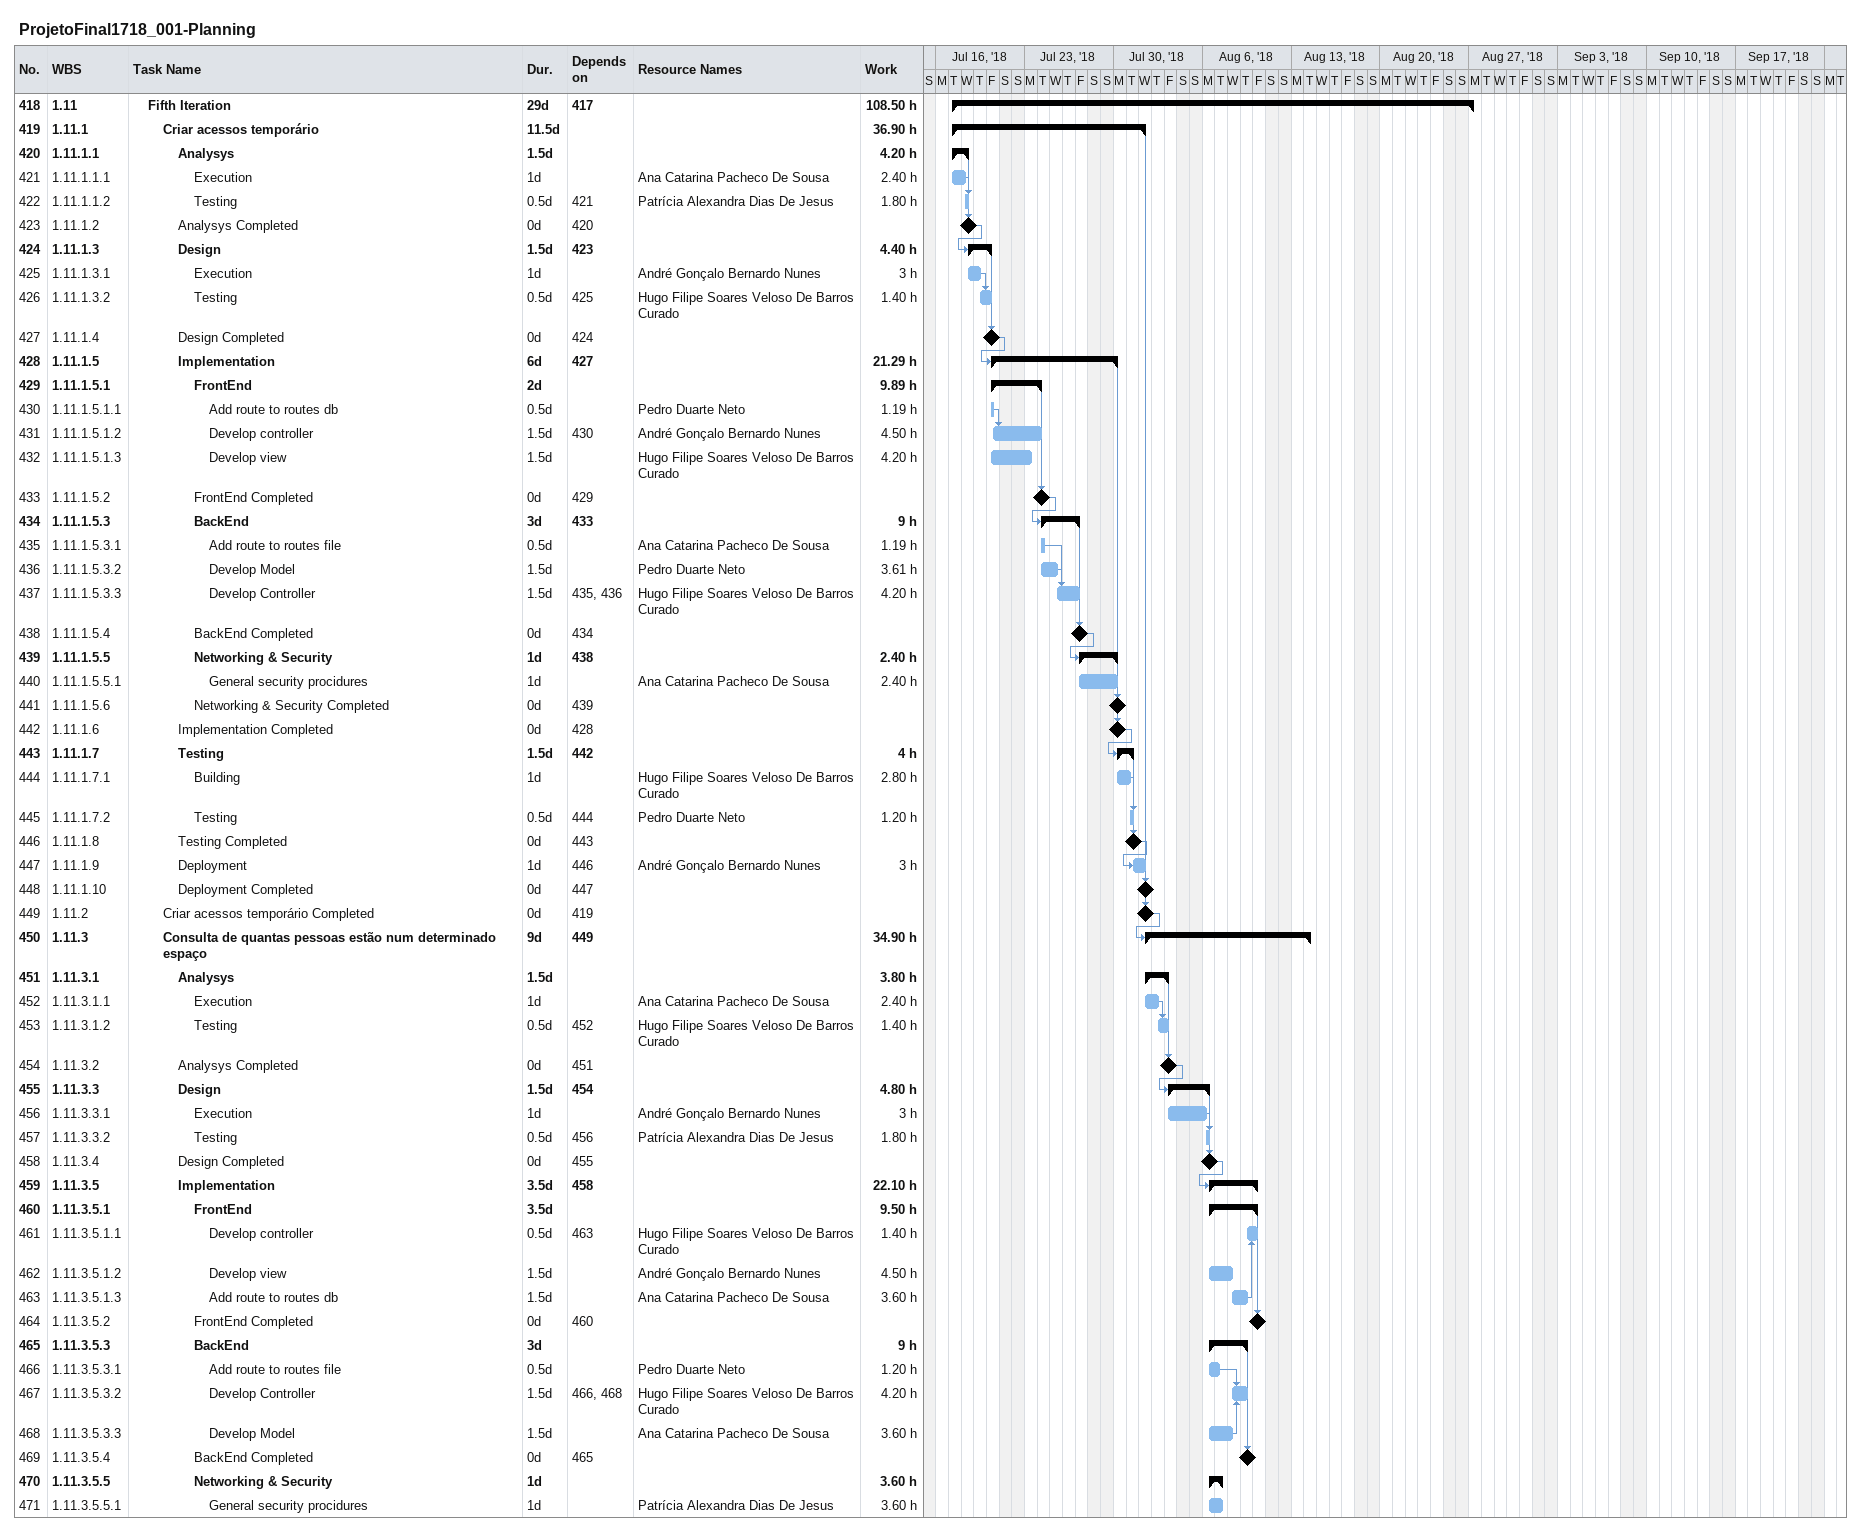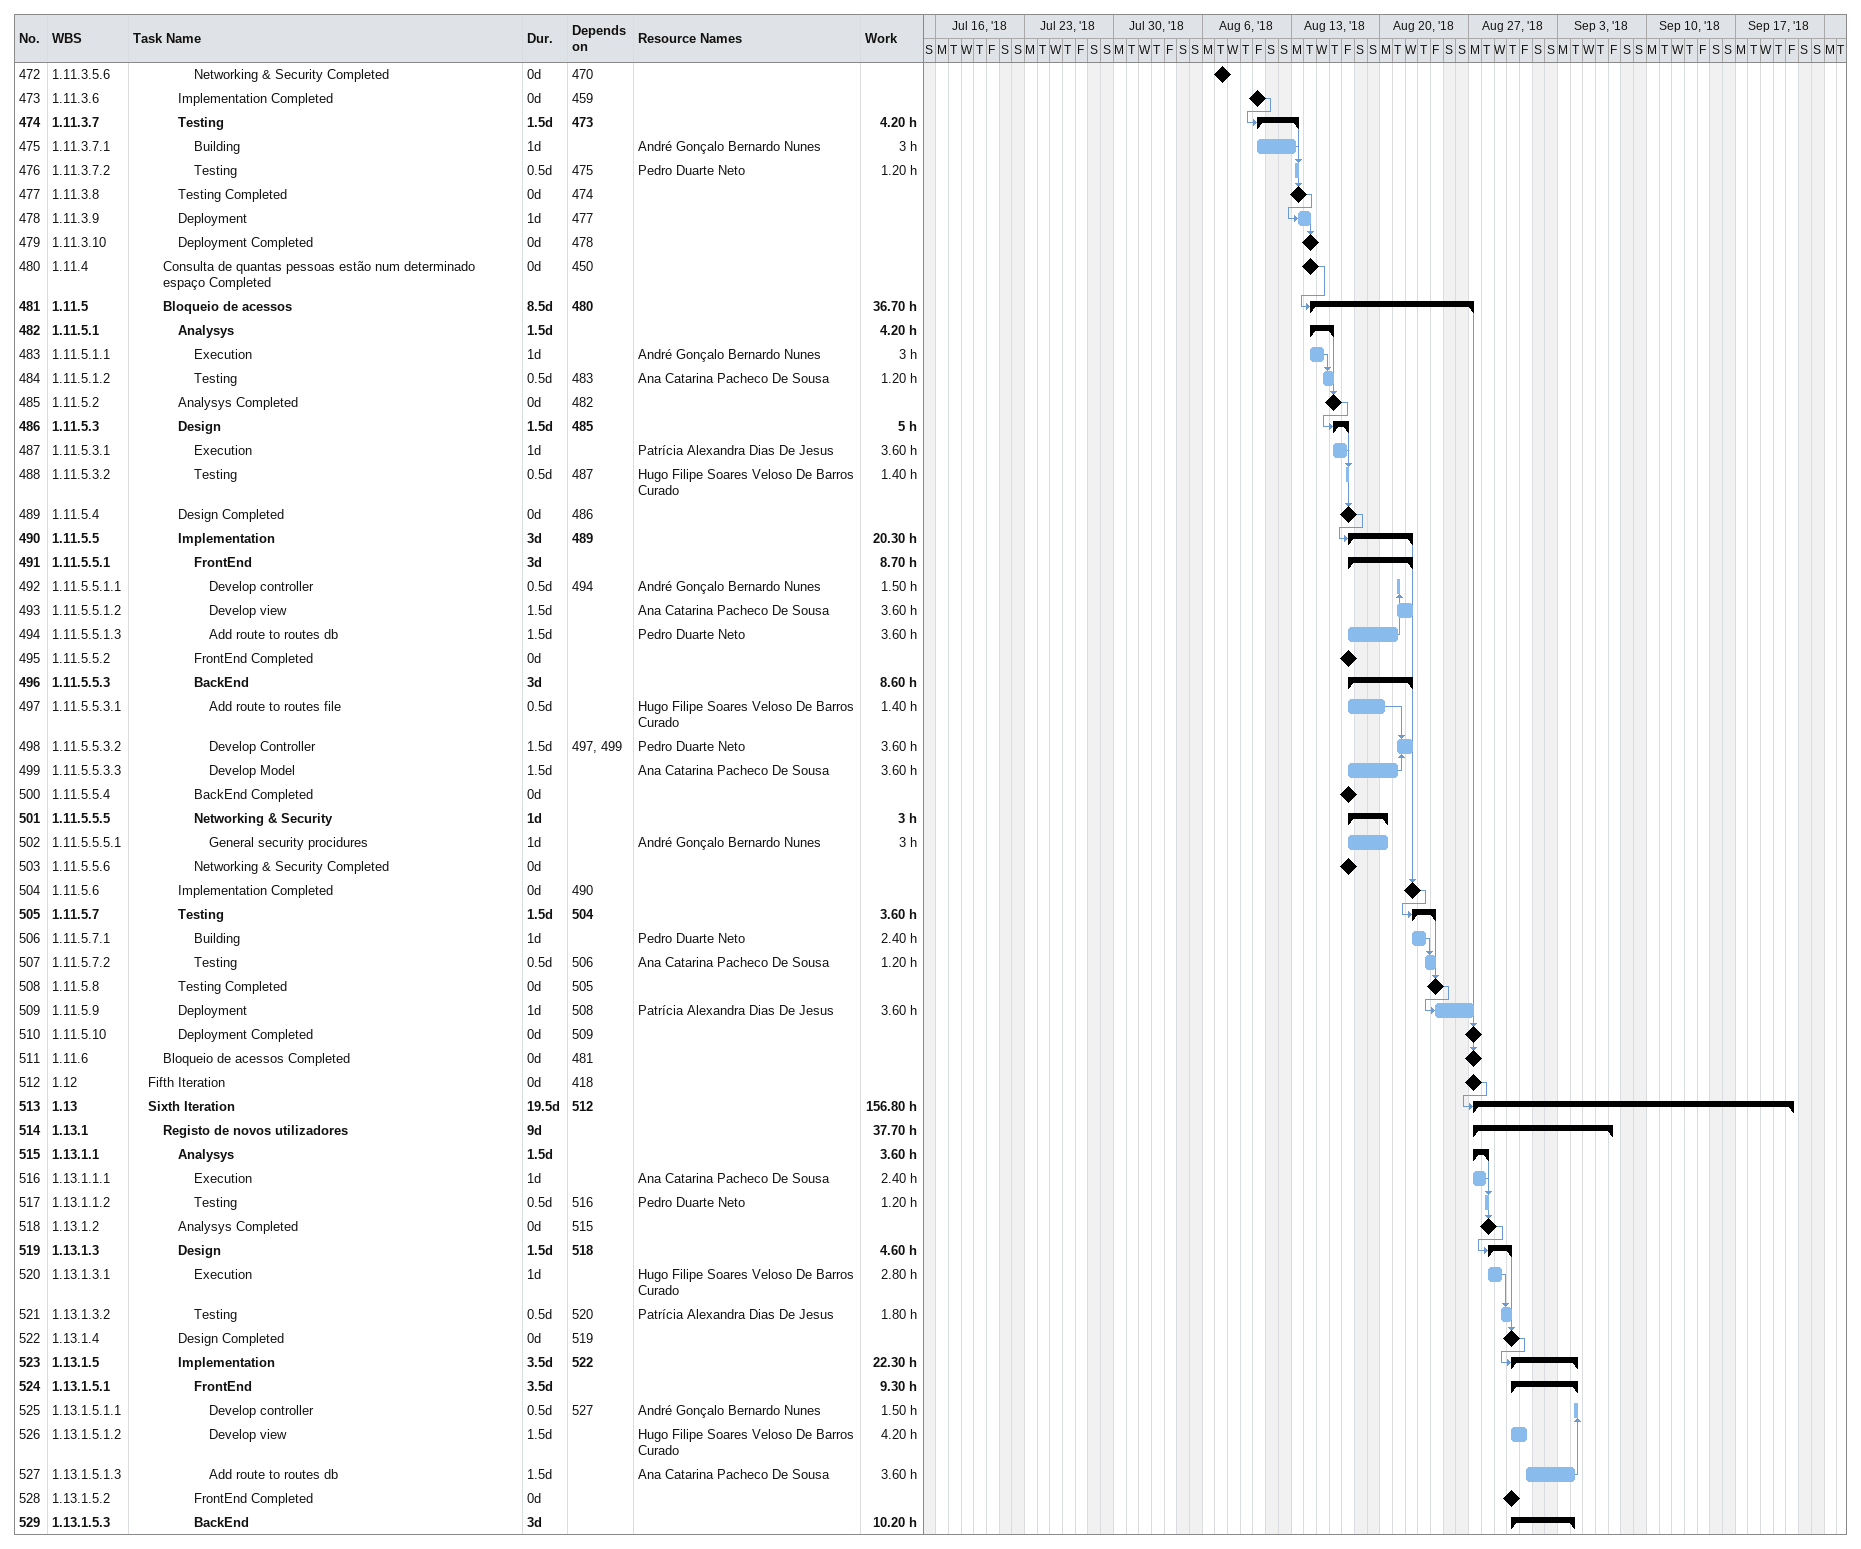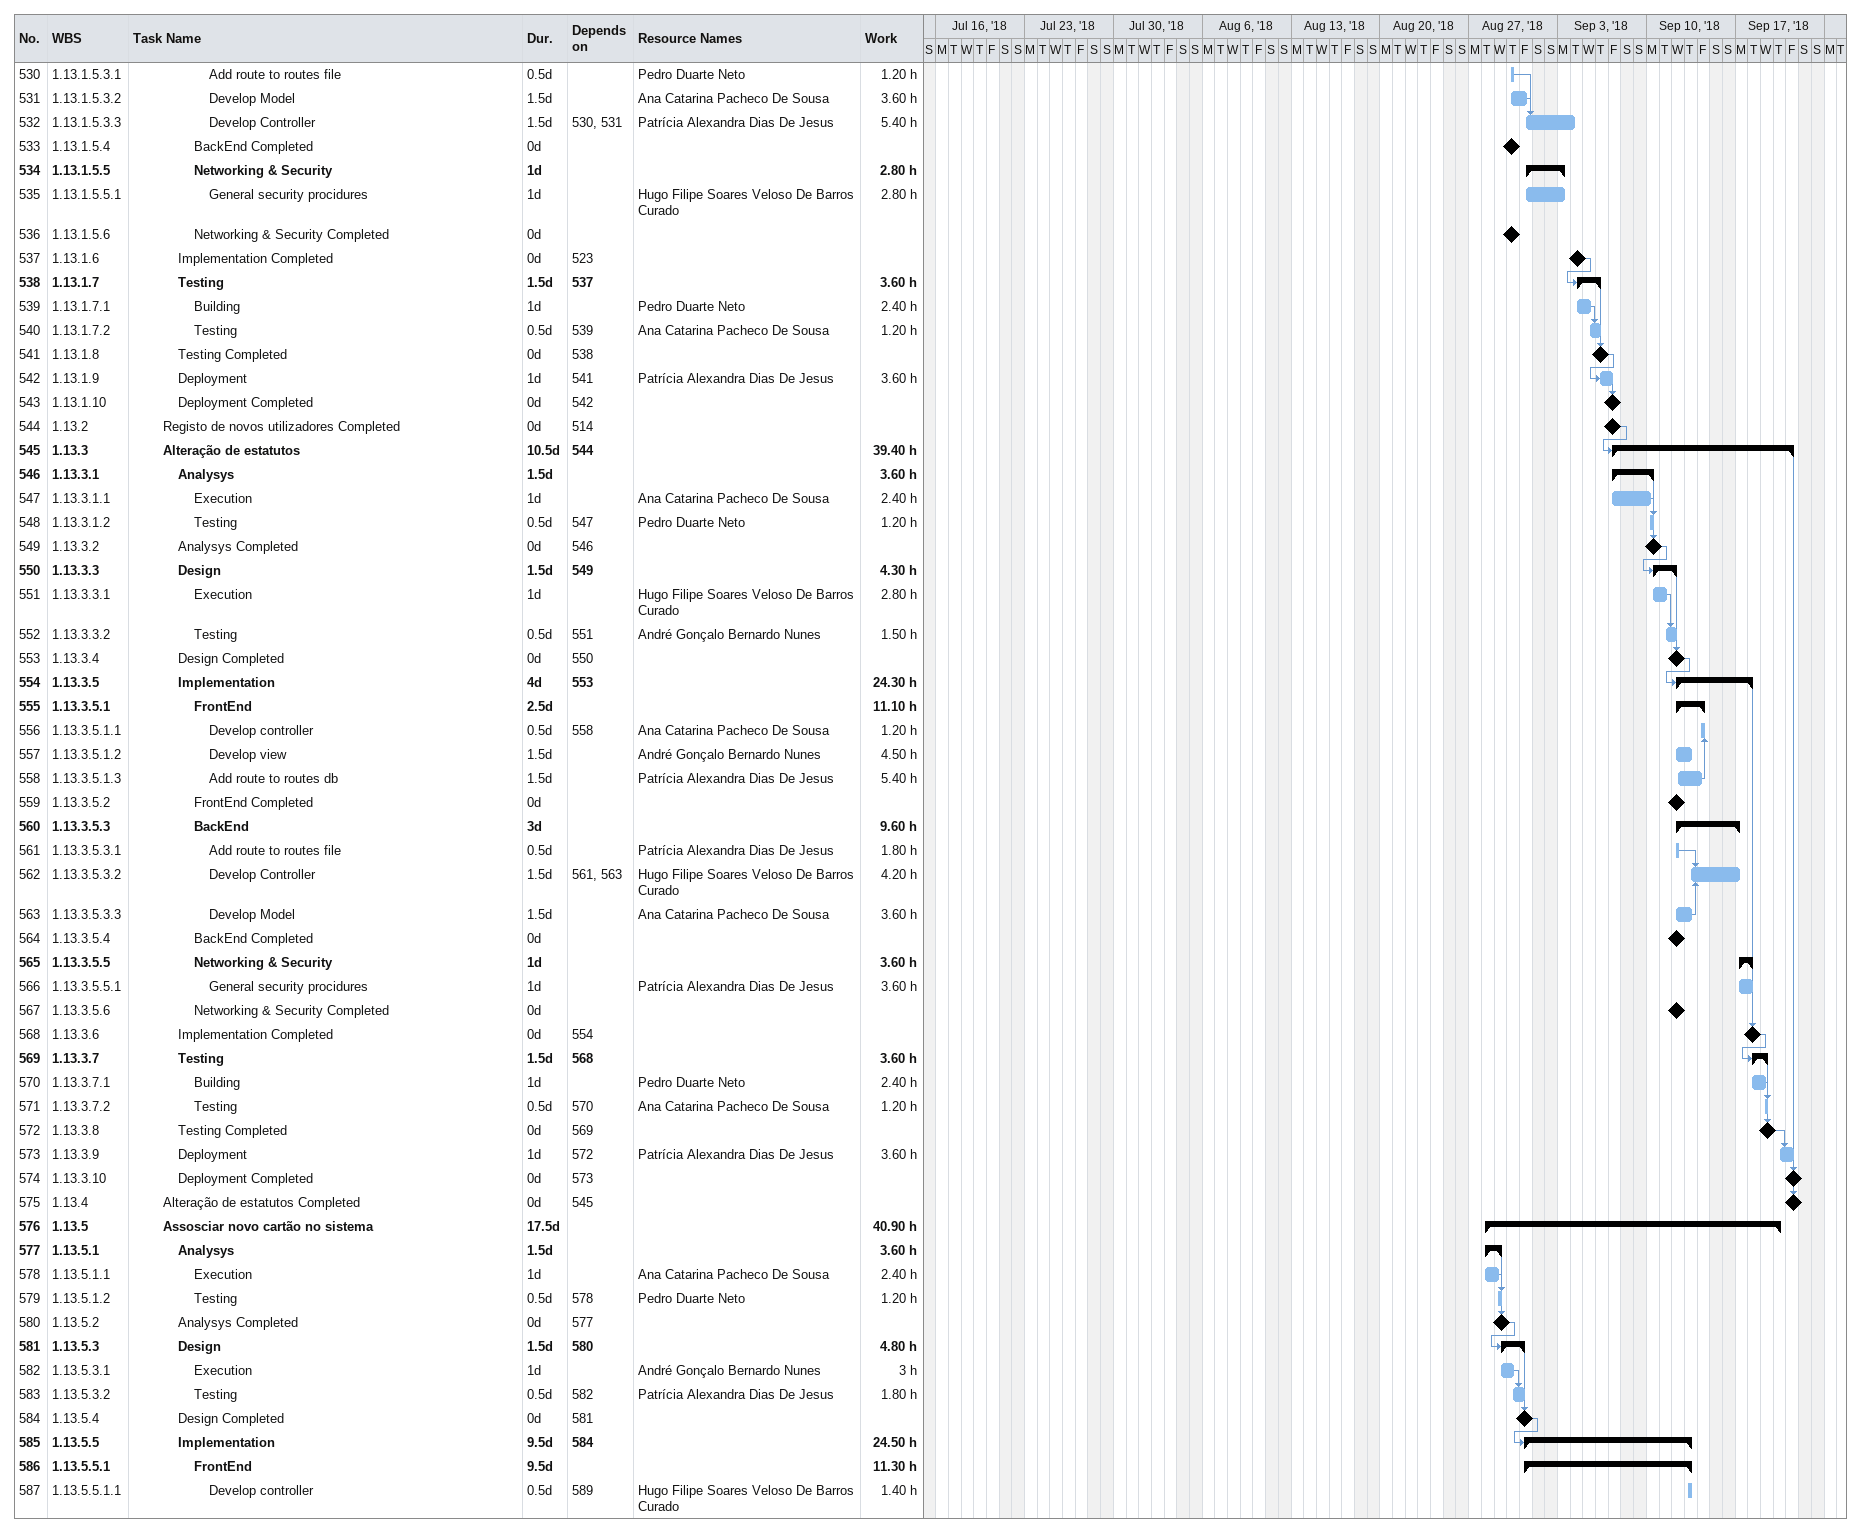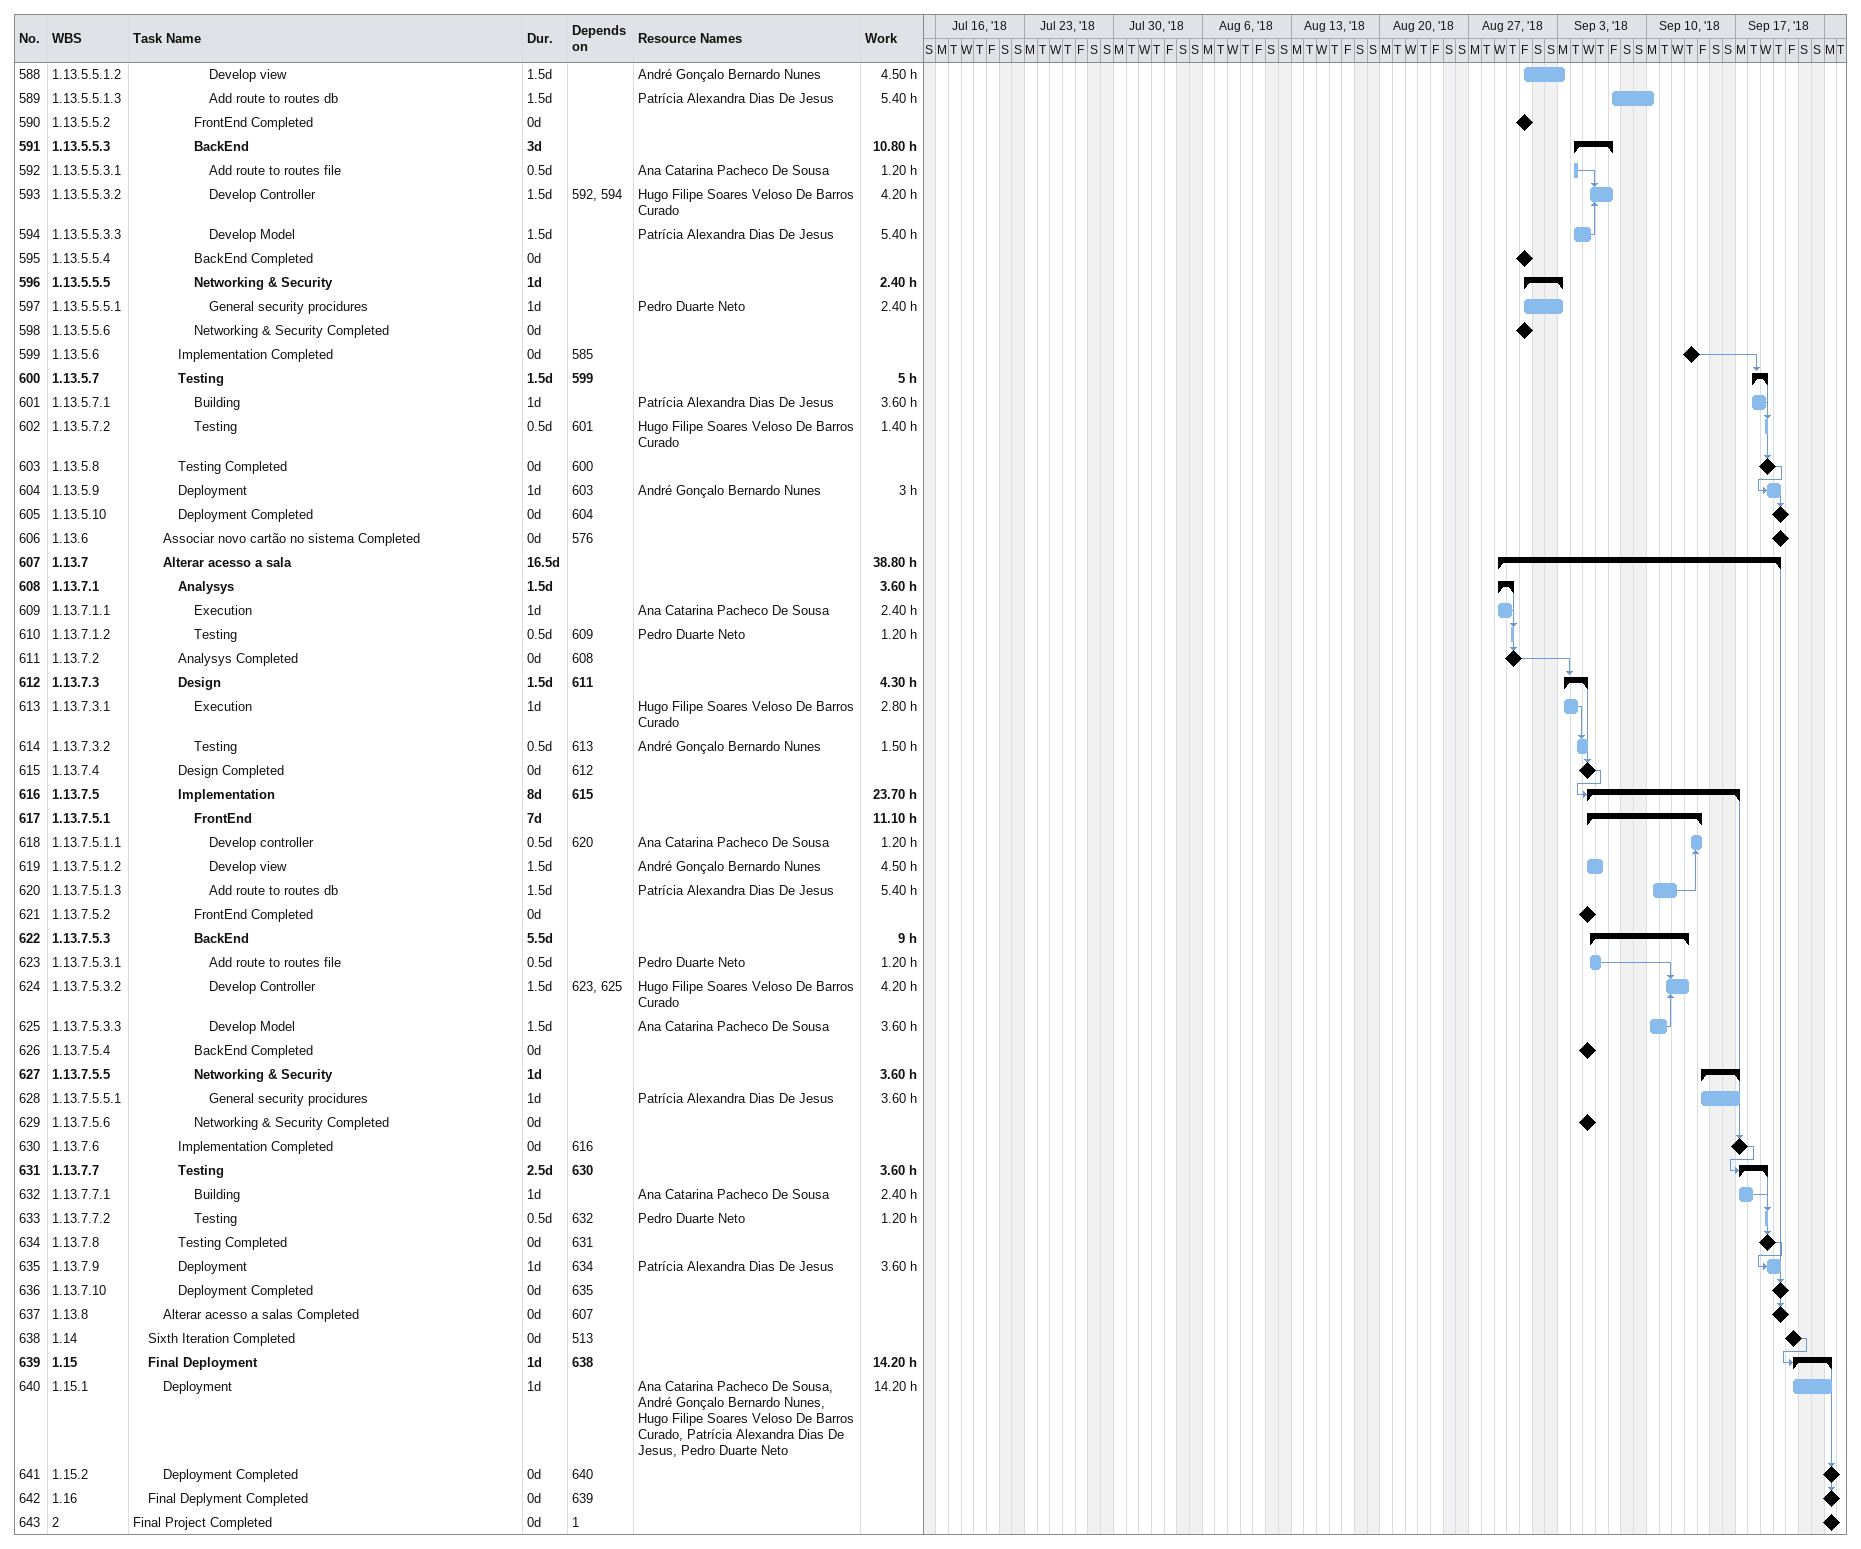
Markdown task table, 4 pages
ProjetoFinal1718_001-Planning

| ID | WBS | Task | Duration | Start | Finish | Predecessors | Resources | Work (h) |
|---|---|---|---|---|---|---|---|---|
| 418 | 1.11 | **Fifth Iteration** | 29d | 2018-07-17 | 2018-08-27 | 417 |  | 108.50 |
| 419 | 1.11.1 | **Criar acessos temporário** | 11.5d | 2018-07-17 | 2018-08-01 |  |  | 36.90 |
| 420 | 1.11.1.1 | **Analysys** | 1.5d | 2018-07-17 | 2018-07-18 |  |  | 4.20 |
| 421 | 1.11.1.1.1 | Execution | 1d | 2018-07-17 | 2018-07-18 |  | Ana Catarina Pacheco De Sousa | 2.40 |
| 422 | 1.11.1.1.2 | Testing | 0.5d | 2018-07-18 | 2018-07-18 | 421 | Patrícia Alexandra Dias De Jesus | 1.80 |
| 423 | 1.11.1.2 | Analysys Completed | 0d | 2018-07-18 | 2018-07-18 | 420 |  |  |
| 424 | 1.11.1.3 | **Design** | 1.5d | 2018-07-18 | 2018-07-20 | 423 |  | 4.40 |
| 425 | 1.11.1.3.1 | Execution | 1d | 2018-07-18 | 2018-07-19 |  | André Gonçalo Bernardo Nunes | 3 |
| 426 | 1.11.1.3.2 | Testing | 0.5d | 2018-07-19 | 2018-07-20 | 425 | Hugo Filipe Soares Veloso De Barros Curado | 1.40 |
| 427 | 1.11.1.4 | Design Completed | 0d | 2018-07-20 | 2018-07-20 | 424 |  |  |
| 428 | 1.11.1.5 | **Implementation** | 6d | 2018-07-20 | 2018-07-30 | 427 |  | 21.29 |
| 429 | 1.11.1.5.1 | **FrontEnd** | 2d | 2018-07-20 | 2018-07-24 |  |  | 9.89 |
| 430 | 1.11.1.5.1.1 | Add route to routes db | 0.5d | 2018-07-20 | 2018-07-20 |  | Pedro Duarte Neto | 1.19 |
| 431 | 1.11.1.5.1.2 | Develop controller | 1.5d | 2018-07-20 | 2018-07-24 | 430 | André Gonçalo Bernardo Nunes | 4.50 |
| 432 | 1.11.1.5.1.3 | Develop view | 1.5d | 2018-07-20 | 2018-07-23 |  | Hugo Filipe Soares Veloso De Barros Curado | 4.20 |
| 433 | 1.11.1.5.2 | FrontEnd Completed | 0d | 2018-07-24 | 2018-07-24 | 429 |  |  |
| 434 | 1.11.1.5.3 | **BackEnd** | 3d | 2018-07-24 | 2018-07-27 | 433 |  | 9 |
| 435 | 1.11.1.5.3.1 | Add route to routes file | 0.5d | 2018-07-24 | 2018-07-24 |  | Ana Catarina Pacheco De Sousa | 1.19 |
| 436 | 1.11.1.5.3.2 | Develop Model | 1.5d | 2018-07-24 | 2018-07-25 |  | Pedro Duarte Neto | 3.61 |
| 437 | 1.11.1.5.3.3 | Develop Controller | 1.5d | 2018-07-25 | 2018-07-27 | 435, 436 | Hugo Filipe Soares Veloso De Barros Curado | 4.20 |
| 438 | 1.11.1.5.4 | BackEnd Completed | 0d | 2018-07-27 | 2018-07-27 | 434 |  |  |
| 439 | 1.11.1.5.5 | **Networking & Security** | 1d | 2018-07-27 | 2018-07-30 | 438 |  | 2.40 |
| 440 | 1.11.1.5.5.1 | General security procidures | 1d | 2018-07-27 | 2018-07-30 |  | Ana Catarina Pacheco De Sousa | 2.40 |
| 441 | 1.11.1.5.6 | Networking & Security Completed | 0d | 2018-07-30 | 2018-07-30 | 439 |  |  |
| 442 | 1.11.1.6 | Implementation Completed | 0d | 2018-07-30 | 2018-07-30 | 428 |  |  |
| 443 | 1.11.1.7 | **Testing** | 1.5d | 2018-07-30 | 2018-07-31 | 442 |  | 4 |
| 444 | 1.11.1.7.1 | Building | 1d | 2018-07-30 | 2018-07-31 |  | Hugo Filipe Soares Veloso De Barros Curado | 2.80 |
| 445 | 1.11.1.7.2 | Testing | 0.5d | 2018-07-31 | 2018-07-31 | 444 | Pedro Duarte Neto | 1.20 |
| 446 | 1.11.1.8 | Testing Completed | 0d | 2018-07-31 | 2018-07-31 | 443 |  |  |
| 447 | 1.11.1.9 | Deployment | 1d | 2018-07-31 | 2018-08-01 | 446 | André Gonçalo Bernardo Nunes | 3 |
| 448 | 1.11.1.10 | Deployment Completed | 0d | 2018-08-01 | 2018-08-01 | 447 |  |  |
| 449 | 1.11.2 | Criar acessos temporário Completed | 0d | 2018-08-01 | 2018-08-01 | 419 |  |  |
| 450 | 1.11.3 | **Consulta de quantas pessoas estão num determinado espaço** | 9d | 2018-08-01 | 2018-08-14 | 449 |  | 34.90 |
| 451 | 1.11.3.1 | **Analysys** | 1.5d | 2018-08-01 | 2018-08-03 |  |  | 3.80 |
| 452 | 1.11.3.1.1 | Execution | 1d | 2018-08-01 | 2018-08-02 |  | Ana Catarina Pacheco De Sousa | 2.40 |
| 453 | 1.11.3.1.2 | Testing | 0.5d | 2018-08-02 | 2018-08-03 | 452 | Hugo Filipe Soares Veloso De Barros Curado | 1.40 |
| 454 | 1.11.3.2 | Analysys Completed | 0d | 2018-08-03 | 2018-08-03 | 451 |  |  |
| 455 | 1.11.3.3 | **Design** | 1.5d | 2018-08-03 | 2018-08-06 | 454 |  | 4.80 |
| 456 | 1.11.3.3.1 | Execution | 1d | 2018-08-03 | 2018-08-06 |  | André Gonçalo Bernardo Nunes | 3 |
| 457 | 1.11.3.3.2 | Testing | 0.5d | 2018-08-06 | 2018-08-06 | 456 | Patrícia Alexandra Dias De Jesus | 1.80 |
| 458 | 1.11.3.4 | Design Completed | 0d | 2018-08-06 | 2018-08-06 | 455 |  |  |
| 459 | 1.11.3.5 | **Implementation** | 3.5d | 2018-08-06 | 2018-08-10 | 458 |  | 22.10 |
| 460 | 1.11.3.5.1 | **FrontEnd** | 3.5d | 2018-08-06 | 2018-08-10 |  |  | 9.50 |
| 461 | 1.11.3.5.1.1 | Develop controller | 0.5d | 2018-08-09 | 2018-08-10 | 463 | Hugo Filipe Soares Veloso De Barros Curado | 1.40 |
| 462 | 1.11.3.5.1.2 | Develop view | 1.5d | 2018-08-06 | 2018-08-08 |  | André Gonçalo Bernardo Nunes | 4.50 |
| 463 | 1.11.3.5.1.3 | Add route to routes db | 1.5d | 2018-08-08 | 2018-08-09 |  | Ana Catarina Pacheco De Sousa | 3.60 |
| 464 | 1.11.3.5.2 | FrontEnd Completed | 0d | 2018-08-10 | 2018-08-10 | 460 |  |  |
| 465 | 1.11.3.5.3 | **BackEnd** | 3d | 2018-08-06 | 2018-08-09 |  |  | 9 |
| 466 | 1.11.3.5.3.1 | Add route to routes file | 0.5d | 2018-08-06 | 2018-08-07 |  | Pedro Duarte Neto | 1.20 |
| 467 | 1.11.3.5.3.2 | Develop Controller | 1.5d | 2018-08-08 | 2018-08-09 | 466, 468 | Hugo Filipe Soares Veloso De Barros Curado | 4.20 |
| 468 | 1.11.3.5.3.3 | Develop Model | 1.5d | 2018-08-06 | 2018-08-08 |  | Ana Catarina Pacheco De Sousa | 3.60 |
| 469 | 1.11.3.5.4 | BackEnd Completed | 0d | 2018-08-09 | 2018-08-09 | 465 |  |  |
| 470 | 1.11.3.5.5 | **Networking & Security** | 1d | 2018-08-06 | 2018-08-07 |  |  | 3.60 |
| 471 | 1.11.3.5.5.1 | General security procidures | 1d | 2018-08-06 | 2018-08-07 |  | Patrícia Alexandra Dias De Jesus | 3.60 |
| 472 | 1.11.3.5.6 | Networking & Security Completed | 0d | 2018-08-07 | 2018-08-07 | 470 |  |  |
| 473 | 1.11.3.6 | Implementation Completed | 0d | 2018-08-10 | 2018-08-10 | 459 |  |  |
| 474 | 1.11.3.7 | **Testing** | 1.5d | 2018-08-10 | 2018-08-13 | 473 |  | 4.20 |
| 475 | 1.11.3.7.1 | Building | 1d | 2018-08-10 | 2018-08-13 |  | André Gonçalo Bernardo Nunes | 3 |
| 476 | 1.11.3.7.2 | Testing | 0.5d | 2018-08-13 | 2018-08-13 | 475 | Pedro Duarte Neto | 1.20 |
| 477 | 1.11.3.8 | Testing Completed | 0d | 2018-08-13 | 2018-08-13 | 474 |  |  |
| 478 | 1.11.3.9 | Deployment | 1d | 2018-08-13 | 2018-08-14 | 477 |  |  |
| 479 | 1.11.3.10 | Deployment Completed | 0d | 2018-08-14 | 2018-08-14 | 478 |  |  |
| 480 | 1.11.4 | Consulta de quantas pessoas estão num determinado espaço Completed | 0d | 2018-08-14 | 2018-08-14 | 450 |  |  |
| 481 | 1.11.5 | **Bloqueio de acessos** | 8.5d | 2018-08-14 | 2018-08-27 | 480 |  | 36.70 |
| 482 | 1.11.5.1 | **Analysys** | 1.5d | 2018-08-14 | 2018-08-16 |  |  | 4.20 |
| 483 | 1.11.5.1.1 | Execution | 1d | 2018-08-14 | 2018-08-15 |  | André Gonçalo Bernardo Nunes | 3 |
| 484 | 1.11.5.1.2 | Testing | 0.5d | 2018-08-15 | 2018-08-16 | 483 | Ana Catarina Pacheco De Sousa | 1.20 |
| 485 | 1.11.5.2 | Analysys Completed | 0d | 2018-08-16 | 2018-08-16 | 482 |  |  |
| 486 | 1.11.5.3 | **Design** | 1.5d | 2018-08-16 | 2018-08-17 | 485 |  | 5 |
| 487 | 1.11.5.3.1 | Execution | 1d | 2018-08-16 | 2018-08-17 |  | Patrícia Alexandra Dias De Jesus | 3.60 |
| 488 | 1.11.5.3.2 | Testing | 0.5d | 2018-08-17 | 2018-08-17 | 487 | Hugo Filipe Soares Veloso De Barros Curado | 1.40 |
| 489 | 1.11.5.4 | Design Completed | 0d | 2018-08-17 | 2018-08-17 | 486 |  |  |
| 490 | 1.11.5.5 | **Implementation** | 3d | 2018-08-17 | 2018-08-22 | 489 |  | 20.30 |
| 491 | 1.11.5.5.1 | **FrontEnd** | 3d | 2018-08-17 | 2018-08-22 |  |  | 8.70 |
| 492 | 1.11.5.5.1.1 | Develop controller | 0.5d | 2018-08-21 | 2018-08-21 | 494 | André Gonçalo Bernardo Nunes | 1.50 |
| 493 | 1.11.5.5.1.2 | Develop view | 1.5d | 2018-08-21 | 2018-08-22 |  | Ana Catarina Pacheco De Sousa | 3.60 |
| 494 | 1.11.5.5.1.3 | Add route to routes db | 1.5d | 2018-08-17 | 2018-08-21 |  | Pedro Duarte Neto | 3.60 |
| 495 | 1.11.5.5.2 | FrontEnd Completed | 0d | 2018-08-17 | 2018-08-17 |  |  |  |
| 496 | 1.11.5.5.3 | **BackEnd** | 3d | 2018-08-17 | 2018-08-22 |  |  | 8.60 |
| 497 | 1.11.5.5.3.1 | Add route to routes file | 0.5d | 2018-08-17 | 2018-08-20 |  | Hugo Filipe Soares Veloso De Barros Curado | 1.40 |
| 498 | 1.11.5.5.3.2 | Develop Controller | 1.5d | 2018-08-21 | 2018-08-22 | 497, 499 | Pedro Duarte Neto | 3.60 |
| 499 | 1.11.5.5.3.3 | Develop Model | 1.5d | 2018-08-17 | 2018-08-21 |  | Ana Catarina Pacheco De Sousa | 3.60 |
| 500 | 1.11.5.5.4 | BackEnd Completed | 0d | 2018-08-17 | 2018-08-17 |  |  |  |
| 501 | 1.11.5.5.5 | **Networking & Security** | 1d | 2018-08-17 | 2018-08-20 |  |  | 3 |
| 502 | 1.11.5.5.5.1 | General security procidures | 1d | 2018-08-17 | 2018-08-20 |  | André Gonçalo Bernardo Nunes | 3 |
| 503 | 1.11.5.5.6 | Networking & Security Completed | 0d | 2018-08-17 | 2018-08-17 |  |  |  |
| 504 | 1.11.5.6 | Implementation Completed | 0d | 2018-08-22 | 2018-08-22 | 490 |  |  |
| 505 | 1.11.5.7 | **Testing** | 1.5d | 2018-08-22 | 2018-08-24 | 504 |  | 3.60 |
| 506 | 1.11.5.7.1 | Building | 1d | 2018-08-22 | 2018-08-23 |  | Pedro Duarte Neto | 2.40 |
| 507 | 1.11.5.7.2 | Testing | 0.5d | 2018-08-23 | 2018-08-24 | 506 | Ana Catarina Pacheco De Sousa | 1.20 |
| 508 | 1.11.5.8 | Testing Completed | 0d | 2018-08-24 | 2018-08-24 | 505 |  |  |
| 509 | 1.11.5.9 | Deployment | 1d | 2018-08-24 | 2018-08-27 | 508 | Patrícia Alexandra Dias De Jesus | 3.60 |
| 510 | 1.11.5.10 | Deployment Completed | 0d | 2018-08-27 | 2018-08-27 | 509 |  |  |
| 511 | 1.11.6 | Bloqueio de acessos Completed | 0d | 2018-08-27 | 2018-08-27 | 481 |  |  |
| 512 | 1.12 | Fifth Iteration | 0d | 2018-08-27 | 2018-08-27 | 418 |  |  |
| 513 | 1.13 | **Sixth Iteration** | 19.5d | 2018-08-27 | 2018-09-21 | 512 |  | 156.80 |
| 514 | 1.13.1 | **Registo de novos utilizadores** | 9d | 2018-08-27 | 2018-09-07 |  |  | 37.70 |
| 515 | 1.13.1.1 | **Analysys** | 1.5d | 2018-08-27 | 2018-08-28 |  |  | 3.60 |
| 516 | 1.13.1.1.1 | Execution | 1d | 2018-08-27 | 2018-08-28 |  | Ana Catarina Pacheco De Sousa | 2.40 |
| 517 | 1.13.1.1.2 | Testing | 0.5d | 2018-08-28 | 2018-08-28 | 516 | Pedro Duarte Neto | 1.20 |
| 518 | 1.13.1.2 | Analysys Completed | 0d | 2018-08-28 | 2018-08-28 | 515 |  |  |
| 519 | 1.13.1.3 | **Design** | 1.5d | 2018-08-28 | 2018-08-30 | 518 |  | 4.60 |
| 520 | 1.13.1.3.1 | Execution | 1d | 2018-08-28 | 2018-08-29 |  | Hugo Filipe Soares Veloso De Barros Curado | 2.80 |
| 521 | 1.13.1.3.2 | Testing | 0.5d | 2018-08-29 | 2018-08-30 | 520 | Patrícia Alexandra Dias De Jesus | 1.80 |
| 522 | 1.13.1.4 | Design Completed | 0d | 2018-08-30 | 2018-08-30 | 519 |  |  |
| 523 | 1.13.1.5 | **Implementation** | 3.5d | 2018-08-30 | 2018-09-04 | 522 |  | 22.30 |
| 524 | 1.13.1.5.1 | **FrontEnd** | 3.5d | 2018-08-30 | 2018-09-04 |  |  | 9.30 |
| 525 | 1.13.1.5.1.1 | Develop controller | 0.5d | 2018-09-04 | 2018-09-04 | 527 | André Gonçalo Bernardo Nunes | 1.50 |
| 526 | 1.13.1.5.1.2 | Develop view | 1.5d | 2018-08-30 | 2018-08-31 |  | Hugo Filipe Soares Veloso De Barros Curado | 4.20 |
| 527 | 1.13.1.5.1.3 | Add route to routes db | 1.5d | 2018-08-31 | 2018-09-04 |  | Ana Catarina Pacheco De Sousa | 3.60 |
| 528 | 1.13.1.5.2 | FrontEnd Completed | 0d | 2018-08-30 | 2018-08-30 |  |  |  |
| 529 | 1.13.1.5.3 | **BackEnd** | 3d | 2018-08-30 | 2018-09-04 |  |  | 10.20 |
| 530 | 1.13.1.5.3.1 | Add route to routes file | 0.5d | 2018-08-30 | 2018-08-30 |  | Pedro Duarte Neto | 1.20 |
| 531 | 1.13.1.5.3.2 | Develop Model | 1.5d | 2018-08-30 | 2018-08-31 |  | Ana Catarina Pacheco De Sousa | 3.60 |
| 532 | 1.13.1.5.3.3 | Develop Controller | 1.5d | 2018-08-31 | 2018-09-04 | 530, 531 | Patrícia Alexandra Dias De Jesus | 5.40 |
| 533 | 1.13.1.5.4 | BackEnd Completed | 0d | 2018-08-30 | 2018-08-30 |  |  |  |
| 534 | 1.13.1.5.5 | **Networking & Security** | 1d | 2018-08-31 | 2018-09-03 |  |  | 2.80 |
| 535 | 1.13.1.5.5.1 | General security procidures | 1d | 2018-08-31 | 2018-09-03 |  | Hugo Filipe Soares Veloso De Barros Curado | 2.80 |
| 536 | 1.13.1.5.6 | Networking & Security Completed | 0d | 2018-08-30 | 2018-08-30 |  |  |  |
| 537 | 1.13.1.6 | Implementation Completed | 0d | 2018-09-04 | 2018-09-04 | 523 |  |  |
| 538 | 1.13.1.7 | **Testing** | 1.5d | 2018-09-04 | 2018-09-06 | 537 |  | 3.60 |
| 539 | 1.13.1.7.1 | Building | 1d | 2018-09-04 | 2018-09-05 |  | Pedro Duarte Neto | 2.40 |
| 540 | 1.13.1.7.2 | Testing | 0.5d | 2018-09-05 | 2018-09-06 | 539 | Ana Catarina Pacheco De Sousa | 1.20 |
| 541 | 1.13.1.8 | Testing Completed | 0d | 2018-09-06 | 2018-09-06 | 538 |  |  |
| 542 | 1.13.1.9 | Deployment | 1d | 2018-09-06 | 2018-09-07 | 541 | Patrícia Alexandra Dias De Jesus | 3.60 |
| 543 | 1.13.1.10 | Deployment Completed | 0d | 2018-09-07 | 2018-09-07 | 542 |  |  |
| 544 | 1.13.2 | Registo de novos utilizadores Completed | 0d | 2018-09-07 | 2018-09-07 | 514 |  |  |
| 545 | 1.13.3 | **Alteração de estatutos** | 10.5d | 2018-09-07 | 2018-09-21 | 544 |  | 39.40 |
| 546 | 1.13.3.1 | **Analysys** | 1.5d | 2018-09-07 | 2018-09-10 |  |  | 3.60 |
| 547 | 1.13.3.1.1 | Execution | 1d | 2018-09-07 | 2018-09-10 |  | Ana Catarina Pacheco De Sousa | 2.40 |
| 548 | 1.13.3.1.2 | Testing | 0.5d | 2018-09-10 | 2018-09-10 | 547 | Pedro Duarte Neto | 1.20 |
| 549 | 1.13.3.2 | Analysys Completed | 0d | 2018-09-10 | 2018-09-10 | 546 |  |  |
| 550 | 1.13.3.3 | **Design** | 1.5d | 2018-09-10 | 2018-09-12 | 549 |  | 4.30 |
| 551 | 1.13.3.3.1 | Execution | 1d | 2018-09-10 | 2018-09-11 |  | Hugo Filipe Soares Veloso De Barros Curado | 2.80 |
| 552 | 1.13.3.3.2 | Testing | 0.5d | 2018-09-11 | 2018-09-12 | 551 | André Gonçalo Bernardo Nunes | 1.50 |
| 553 | 1.13.3.4 | Design Completed | 0d | 2018-09-12 | 2018-09-12 | 550 |  |  |
| 554 | 1.13.3.5 | **Implementation** | 4d | 2018-09-12 | 2018-09-18 | 553 |  | 24.30 |
| 555 | 1.13.3.5.1 | **FrontEnd** | 2.5d | 2018-09-12 | 2018-09-14 |  |  | 11.10 |
| 556 | 1.13.3.5.1.1 | Develop controller | 0.5d | 2018-09-14 | 2018-09-14 | 558 | Ana Catarina Pacheco De Sousa | 1.20 |
| 557 | 1.13.3.5.1.2 | Develop view | 1.5d | 2018-09-12 | 2018-09-13 |  | André Gonçalo Bernardo Nunes | 4.50 |
| 558 | 1.13.3.5.1.3 | Add route to routes db | 1.5d | 2018-09-12 | 2018-09-14 |  | Patrícia Alexandra Dias De Jesus | 5.40 |
| 559 | 1.13.3.5.2 | FrontEnd Completed | 0d | 2018-09-12 | 2018-09-12 |  |  |  |
| 560 | 1.13.3.5.3 | **BackEnd** | 3d | 2018-09-12 | 2018-09-17 |  |  | 9.60 |
| 561 | 1.13.3.5.3.1 | Add route to routes file | 0.5d | 2018-09-12 | 2018-09-12 |  | Patrícia Alexandra Dias De Jesus | 1.80 |
| 562 | 1.13.3.5.3.2 | Develop Controller | 1.5d | 2018-09-13 | 2018-09-17 | 561, 563 | Hugo Filipe Soares Veloso De Barros Curado | 4.20 |
| 563 | 1.13.3.5.3.3 | Develop Model | 1.5d | 2018-09-12 | 2018-09-13 |  | Ana Catarina Pacheco De Sousa | 3.60 |
| 564 | 1.13.3.5.4 | BackEnd Completed | 0d | 2018-09-12 | 2018-09-12 |  |  |  |
| 565 | 1.13.3.5.5 | **Networking & Security** | 1d | 2018-09-17 | 2018-09-18 |  |  | 3.60 |
| 566 | 1.13.3.5.5.1 | General security procidures | 1d | 2018-09-17 | 2018-09-18 |  | Patrícia Alexandra Dias De Jesus | 3.60 |
| 567 | 1.13.3.5.6 | Networking & Security Completed | 0d | 2018-09-12 | 2018-09-12 |  |  |  |
| 568 | 1.13.3.6 | Implementation Completed | 0d | 2018-09-18 | 2018-09-18 | 554 |  |  |
| 569 | 1.13.3.7 | **Testing** | 1.5d | 2018-09-18 | 2018-09-19 | 568 |  | 3.60 |
| 570 | 1.13.3.7.1 | Building | 1d | 2018-09-18 | 2018-09-19 |  | Pedro Duarte Neto | 2.40 |
| 571 | 1.13.3.7.2 | Testing | 0.5d | 2018-09-19 | 2018-09-19 | 570 | Ana Catarina Pacheco De Sousa | 1.20 |
| 572 | 1.13.3.8 | Testing Completed | 0d | 2018-09-19 | 2018-09-19 | 569 |  |  |
| 573 | 1.13.3.9 | Deployment | 1d | 2018-09-20 | 2018-09-21 | 572 | Patrícia Alexandra Dias De Jesus | 3.60 |
| 574 | 1.13.3.10 | Deployment Completed | 0d | 2018-09-21 | 2018-09-21 | 573 |  |  |
| 575 | 1.13.4 | Alteração de estatutos Completed | 0d | 2018-09-21 | 2018-09-21 | 545 |  |  |
| 576 | 1.13.5 | **Assosciar novo cartão no sistema** | 17.5d | 2018-08-28 | 2018-09-20 |  |  | 40.90 |
| 577 | 1.13.5.1 | **Analysys** | 1.5d | 2018-08-28 | 2018-08-29 |  |  | 3.60 |
| 578 | 1.13.5.1.1 | Execution | 1d | 2018-08-28 | 2018-08-29 |  | Ana Catarina Pacheco De Sousa | 2.40 |
| 579 | 1.13.5.1.2 | Testing | 0.5d | 2018-08-29 | 2018-08-29 | 578 | Pedro Duarte Neto | 1.20 |
| 580 | 1.13.5.2 | Analysys Completed | 0d | 2018-08-29 | 2018-08-29 | 577 |  |  |
| 581 | 1.13.5.3 | **Design** | 1.5d | 2018-08-29 | 2018-08-31 | 580 |  | 4.80 |
| 582 | 1.13.5.3.1 | Execution | 1d | 2018-08-29 | 2018-08-30 |  | André Gonçalo Bernardo Nunes | 3 |
| 583 | 1.13.5.3.2 | Testing | 0.5d | 2018-08-30 | 2018-08-31 | 582 | Patrícia Alexandra Dias De Jesus | 1.80 |
| 584 | 1.13.5.4 | Design Completed | 0d | 2018-08-31 | 2018-08-31 | 581 |  |  |
| 585 | 1.13.5.5 | **Implementation** | 9.5d | 2018-08-31 | 2018-09-13 | 584 |  | 24.50 |
| 586 | 1.13.5.5.1 | **FrontEnd** | 9.5d | 2018-08-31 | 2018-09-13 |  |  | 11.30 |
| 587 | 1.13.5.5.1.1 | Develop controller | 0.5d | 2018-09-13 | 2018-09-13 | 589 | Hugo Filipe Soares Veloso De Barros Curado | 1.40 |
| 588 | 1.13.5.5.1.2 | Develop view | 1.5d | 2018-08-31 | 2018-09-03 |  | André Gonçalo Bernardo Nunes | 4.50 |
| 589 | 1.13.5.5.1.3 | Add route to routes db | 1.5d | 2018-09-07 | 2018-09-10 |  | Patrícia Alexandra Dias De Jesus | 5.40 |
| 590 | 1.13.5.5.2 | FrontEnd Completed | 0d | 2018-08-31 | 2018-08-31 |  |  |  |
| 591 | 1.13.5.5.3 | **BackEnd** | 3d | 2018-09-04 | 2018-09-07 |  |  | 10.80 |
| 592 | 1.13.5.5.3.1 | Add route to routes file | 0.5d | 2018-09-04 | 2018-09-04 |  | Ana Catarina Pacheco De Sousa | 1.20 |
| 593 | 1.13.5.5.3.2 | Develop Controller | 1.5d | 2018-09-05 | 2018-09-07 | 592, 594 | Hugo Filipe Soares Veloso De Barros Curado | 4.20 |
| 594 | 1.13.5.5.3.3 | Develop Model | 1.5d | 2018-09-04 | 2018-09-05 |  | Patrícia Alexandra Dias De Jesus | 5.40 |
| 595 | 1.13.5.5.4 | BackEnd Completed | 0d | 2018-08-31 | 2018-08-31 |  |  |  |
| 596 | 1.13.5.5.5 | **Networking & Security** | 1d | 2018-08-31 | 2018-09-03 |  |  | 2.40 |
| 597 | 1.13.5.5.5.1 | General security procidures | 1d | 2018-08-31 | 2018-09-03 |  | Pedro Duarte Neto | 2.40 |
| 598 | 1.13.5.5.6 | Networking & Security Completed | 0d | 2018-08-31 | 2018-08-31 |  |  |  |
| 599 | 1.13.5.6 | Implementation Completed | 0d | 2018-09-13 | 2018-09-13 | 585 |  |  |
| 600 | 1.13.5.7 | **Testing** | 1.5d | 2018-09-18 | 2018-09-19 | 599 |  | 5 |
| 601 | 1.13.5.7.1 | Building | 1d | 2018-09-18 | 2018-09-19 |  | Patrícia Alexandra Dias De Jesus | 3.60 |
| 602 | 1.13.5.7.2 | Testing | 0.5d | 2018-09-19 | 2018-09-19 | 601 | Hugo Filipe Soares Veloso De Barros Curado | 1.40 |
| 603 | 1.13.5.8 | Testing Completed | 0d | 2018-09-19 | 2018-09-19 | 600 |  |  |
| 604 | 1.13.5.9 | Deployment | 1d | 2018-09-19 | 2018-09-20 | 603 | André Gonçalo Bernardo Nunes | 3 |
| 605 | 1.13.5.10 | Deployment Completed | 0d | 2018-09-20 | 2018-09-20 | 604 |  |  |
| 606 | 1.13.6 | Associar novo cartão no sistema Completed | 0d | 2018-09-20 | 2018-09-20 | 576 |  |  |
| 607 | 1.13.7 | **Alterar acesso a sala** | 16.5d | 2018-08-29 | 2018-09-20 |  |  | 38.80 |
| 608 | 1.13.7.1 | **Analysys** | 1.5d | 2018-08-29 | 2018-08-30 |  |  | 3.60 |
| 609 | 1.13.7.1.1 | Execution | 1d | 2018-08-29 | 2018-08-30 |  | Ana Catarina Pacheco De Sousa | 2.40 |
| 610 | 1.13.7.1.2 | Testing | 0.5d | 2018-08-30 | 2018-08-30 | 609 | Pedro Duarte Neto | 1.20 |
| 611 | 1.13.7.2 | Analysys Completed | 0d | 2018-08-30 | 2018-08-30 | 608 |  |  |
| 612 | 1.13.7.3 | **Design** | 1.5d | 2018-09-03 | 2018-09-05 | 611 |  | 4.30 |
| 613 | 1.13.7.3.1 | Execution | 1d | 2018-09-03 | 2018-09-04 |  | Hugo Filipe Soares Veloso De Barros Curado | 2.80 |
| 614 | 1.13.7.3.2 | Testing | 0.5d | 2018-09-04 | 2018-09-05 | 613 | André Gonçalo Bernardo Nunes | 1.50 |
| 615 | 1.13.7.4 | Design Completed | 0d | 2018-09-05 | 2018-09-05 | 612 |  |  |
| 616 | 1.13.7.5 | **Implementation** | 8d | 2018-09-05 | 2018-09-17 | 615 |  | 23.70 |
| 617 | 1.13.7.5.1 | **FrontEnd** | 7d | 2018-09-05 | 2018-09-14 |  |  | 11.10 |
| 618 | 1.13.7.5.1.1 | Develop controller | 0.5d | 2018-09-13 | 2018-09-14 | 620 | Ana Catarina Pacheco De Sousa | 1.20 |
| 619 | 1.13.7.5.1.2 | Develop view | 1.5d | 2018-09-05 | 2018-09-06 |  | André Gonçalo Bernardo Nunes | 4.50 |
| 620 | 1.13.7.5.1.3 | Add route to routes db | 1.5d | 2018-09-10 | 2018-09-12 |  | Patrícia Alexandra Dias De Jesus | 5.40 |
| 621 | 1.13.7.5.2 | FrontEnd Completed | 0d | 2018-09-05 | 2018-09-05 |  |  |  |
| 622 | 1.13.7.5.3 | **BackEnd** | 5.5d | 2018-09-05 | 2018-09-13 |  |  | 9 |
| 623 | 1.13.7.5.3.1 | Add route to routes file | 0.5d | 2018-09-05 | 2018-09-06 |  | Pedro Duarte Neto | 1.20 |
| 624 | 1.13.7.5.3.2 | Develop Controller | 1.5d | 2018-09-11 | 2018-09-13 | 623, 625 | Hugo Filipe Soares Veloso De Barros Curado | 4.20 |
| 625 | 1.13.7.5.3.3 | Develop Model | 1.5d | 2018-09-10 | 2018-09-11 |  | Ana Catarina Pacheco De Sousa | 3.60 |
| 626 | 1.13.7.5.4 | BackEnd Completed | 0d | 2018-09-05 | 2018-09-05 |  |  |  |
| 627 | 1.13.7.5.5 | **Networking & Security** | 1d | 2018-09-14 | 2018-09-17 |  |  | 3.60 |
| 628 | 1.13.7.5.5.1 | General security procidures | 1d | 2018-09-14 | 2018-09-17 |  | Patrícia Alexandra Dias De Jesus | 3.60 |
| 629 | 1.13.7.5.6 | Networking & Security Completed | 0d | 2018-09-05 | 2018-09-05 |  |  |  |
| 630 | 1.13.7.6 | Implementation Completed | 0d | 2018-09-17 | 2018-09-17 | 616 |  |  |
| 631 | 1.13.7.7 | **Testing** | 2.5d | 2018-09-17 | 2018-09-19 | 630 |  | 3.60 |
| 632 | 1.13.7.7.1 | Building | 1d | 2018-09-17 | 2018-09-18 |  | Ana Catarina Pacheco De Sousa | 2.40 |
| 633 | 1.13.7.7.2 | Testing | 0.5d | 2018-09-19 | 2018-09-19 | 632 | Pedro Duarte Neto | 1.20 |
| 634 | 1.13.7.8 | Testing Completed | 0d | 2018-09-19 | 2018-09-19 | 631 |  |  |
| 635 | 1.13.7.9 | Deployment | 1d | 2018-09-19 | 2018-09-20 | 634 | Patrícia Alexandra Dias De Jesus | 3.60 |
| 636 | 1.13.7.10 | Deployment Completed | 0d | 2018-09-20 | 2018-09-20 | 635 |  |  |
| 637 | 1.13.8 | Alterar acesso a salas Completed | 0d | 2018-09-20 | 2018-09-20 | 607 |  |  |
| 638 | 1.14 | Sixth Iteration Completed | 0d | 2018-09-21 | 2018-09-21 | 513 |  |  |
| 639 | 1.15 | **Final Deployment** | 1d | 2018-09-21 | 2018-09-24 | 638 |  | 14.20 |
| 640 | 1.15.1 | Deployment | 1d | 2018-09-21 | 2018-09-24 |  | Ana Catarina Pacheco De Sousa, André Gonçalo Bernardo Nunes, Hugo Filipe Soares Veloso De Barros Curado, Patrícia Alexandra Dias De Jesus, Pedro Duarte Neto | 14.20 |
| 641 | 1.15.2 | Deployment Completed | 0d | 2018-09-24 | 2018-09-24 | 640 |  |  |
| 642 | 1.16 | Final Deplyment Completed | 0d | 2018-09-24 | 2018-09-24 | 639 |  |  |
| 643 | 2 | Final Project Completed | 0d | 2018-09-24 | 2018-09-24 | 1 |  |  |
